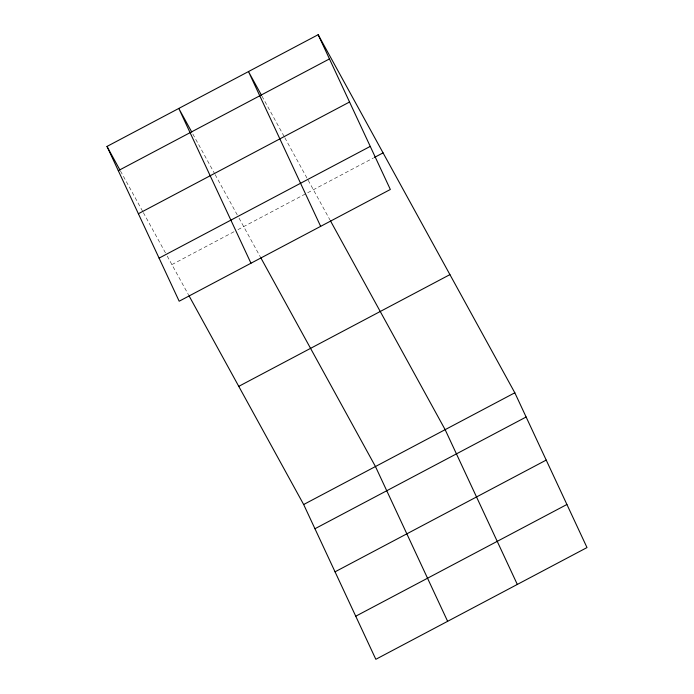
<?xml version="1.0" encoding="UTF-8"?>
<svg xmlns="http://www.w3.org/2000/svg" width="694" height="694" viewBox="0 0 694 694"><rect width="100%" height="100%" fill="white"/><g stroke="black" fill="none" stroke-linecap="round" stroke-linejoin="round"><path stroke-width="0.52" stroke-dasharray="3.47 2.6" d="M171.895 264.596L234.121 231.675M237.947 229.653L373.519 157.92M261.976 96.154L284.306 136.796M284.826 137.742L307.668 179.338M308.188 180.284L329.962 219.937M192.811 133.968L214.62 173.673M215.14 174.619L238.502 217.161M239.022 218.107L260.276 256.815M120.496 171.01L142.825 211.661M143.346 212.607L166.707 255.149M167.228 256.095L188.482 294.803"/><path stroke-width="1.04" d="M318.164 34.7L390.34 189.479L179.173 301.213L106.997 146.434L318.164 34.7L514.827 392.787L587.003 547.566L375.836 659.3L303.66 504.521L189.002 295.748M118.292 170.655L329.459 58.921M138.384 213.735L349.55 102.009M159.082 258.125L370.249 146.399M374.474 157.417L383.062 152.871M238.762 386.35L449.929 274.616M303.66 504.521L514.827 392.787M314.955 528.733L526.121 417.007M335.046 571.821L546.213 460.087M355.744 616.211L566.911 504.486M261.456 95.208L248.478 71.569L320.654 226.357M330.483 220.883L445.14 429.655L517.316 584.443M191.778 132.077L178.792 108.446L250.976 263.226M260.797 257.752L375.454 466.524L447.63 621.312M106.997 146.434L119.975 170.065"/></g></svg>
